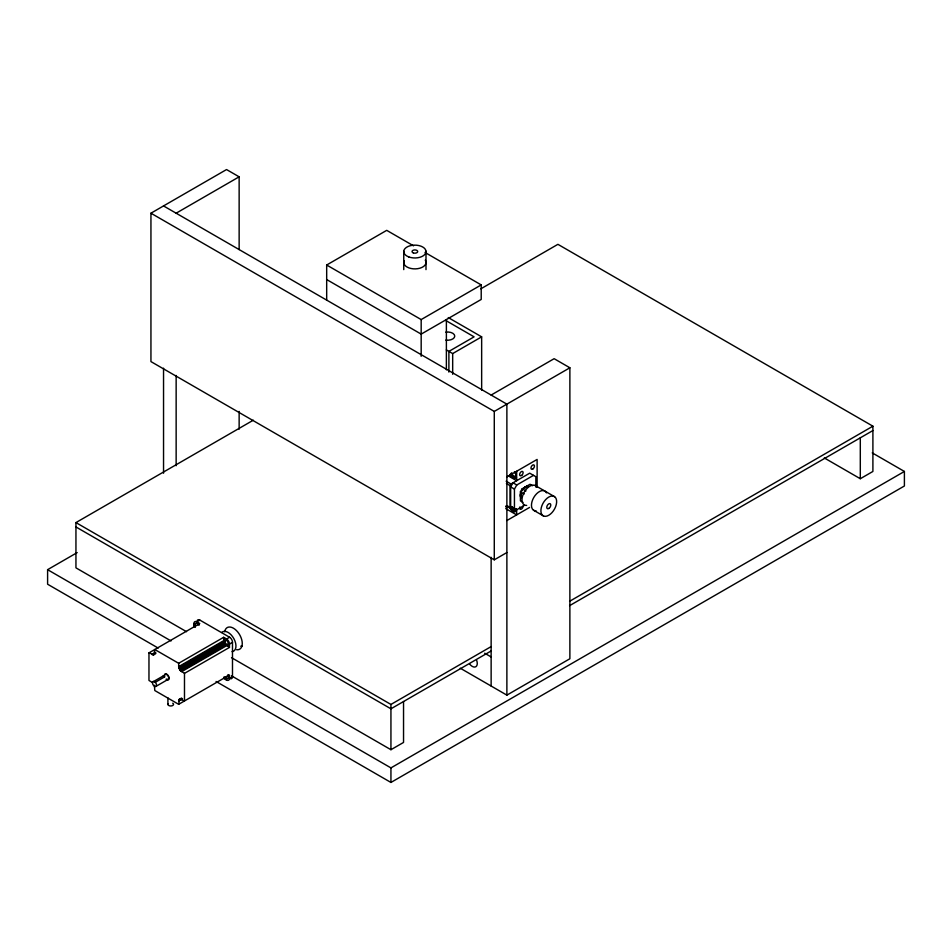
<?xml version="1.0" encoding="UTF-8"?>
<svg xmlns="http://www.w3.org/2000/svg" width="952" height="952" viewBox="0 0 952 952"><rect width="100%" height="100%" fill="white"/><g stroke="black" fill="none" stroke-linecap="round" stroke-linejoin="round"><path stroke-width="1.43" d="M154.403 685.261L154.783 690.521L178.667 704.313L179.511 699.066L184.486 700.946L184.486 673.373L229.468 647.408L229.468 644.052A4.117 2.38 60 0 0 226.552 639.006L223.637 637.316L178.667 663.294L154.783 649.502L153.938 654.75L148.964 652.87L148.964 680.442L152.629 682.667M510.034 508.178L510.034 485.627L510.974 483.985L529.717 473.168L535.857 476.714L535.857 487.091M524.504 505.274L516.805 509.713L510.665 506.166L510.665 486.9L513.021 482.807L516.805 484.984L533.501 475.345M514.437 508.356L514.437 489.078L516.805 484.984M522.945 502.358L520.423 500.895L520.423 491.803L522.16 488.804L530.038 484.259L532.549 485.71M506.88 552.541L494.278 559.824L150.94 361.593L150.94 213.2L226.54 169.551L239.142 176.822L239.142 249.567M176.144 213.2L239.142 176.822M326.679 300.225L326.679 265.013L386.714 230.348L413.537 245.83M326.679 265.013L421.177 319.575L481.212 284.91L481.212 299.452L421.177 334.116L326.679 279.555M186.521 631.688L75.946 567.856L75.946 522.588L253.315 420.189M480.796 288.849L557.908 244.331L872.901 426.187L872.901 471.454L860.299 478.725L824.301 457.948M158.187 648.074L47.6 584.219L47.6 569.677L77.195 552.588M446.333 349.908L452.676 353.573L481.652 336.841L481.652 390.094M491.137 395.056L554.135 358.69L569.879 367.781L569.879 658.748L506.88 695.127L460.244 668.197M150.94 213.2L494.278 411.419L569.879 367.781M178.667 704.313L229.468 674.98L229.468 678.336A4.117 2.38 60 0 0 232.49 676.598L232.49 642.303A4.117 2.38 60 0 0 229.575 637.257L199.884 620.109L196.85 621.858L199.765 623.536L148.964 652.87M151.88 654.548L155.735 652.322M152.629 654.869L155.2 653.393M153.331 654.94L155.902 653.453M506.88 476.892L537.118 459.435L537.118 487.079M184.486 673.373L180.118 670.41L178.667 666.65L223.637 640.684A4.117 2.38 60 0 1 226.552 639.006L229.575 637.257M153.736 681.418L163.185 675.968L164.696 676.836L155.259 682.287L153.498 681.394A2.832 1.63 60 0 0 152.855 684.345A2.832 1.63 60 0 0 155.783 686.475A2.832 1.63 60 0 0 155.914 683.155L155.259 682.287M178.762 667.578L223.744 641.612L223.637 637.316M179.047 668.566L224.029 642.588L223.744 641.612M179.511 669.518L224.493 643.552L229.468 647.408M180.118 670.41L225.1 644.433M180.82 671.148L225.802 645.182M155.914 686.416L168.135 679.359M181.57 671.696L226.552 645.73A4.117 2.38 60 0 0 229.468 644.052L232.49 642.303M179.047 699.494L181.618 698.006M178.762 700.136L181.332 698.649M513.021 507.535L510.974 508.713L506.131 505.917M178.667 700.946L182.522 698.72M229.468 678.336L232.49 676.598M506.88 520.542L529.562 507.44M75.946 522.588L390.939 704.444L491.184 646.563M569.582 601.307L872.901 426.187M491.184 650.93L390.939 708.812L75.946 526.956M569.582 605.662L872.901 430.554M231.514 657.665L390.939 749.712L403.541 742.441L403.541 701.529M231.491 675.837L390.939 767.895L904.4 471.454L904.4 485.996L390.939 782.449L216.056 681.477M872.258 452.89L904.4 471.454M425.02 252.47L481.212 284.91M448.273 317.575L481.652 336.841M445.81 320.515L474.096 336.841L448.892 351.395L448.892 372.101M163.542 205.929L506.88 404.148L506.88 695.127M535.143 485.46L554.623 496.706A11.138 6.426 -60 0 1 550.411 514.116A11.138 6.426 -60 0 1 541.283 507.69A11.138 6.426 -60 0 1 554.623 496.706M508.166 475.822L516.65 480.712L516.65 471.252M522.16 488.804L525.944 490.982M506.131 481.188L510.974 483.985M506.393 483.521L510.034 485.627M520.423 491.803L524.207 493.993M510.665 486.9L514.437 489.078M533.477 510.177L543.509 515.972M505.738 508.606L516.65 514.901L516.65 509.498M484.699 653.215L491.137 656.939M47.6 569.677L171.051 640.946M223.637 678.336L226.552 680.026M163.185 675.968L164.696 676.836M224.029 642.588L224.493 643.552M860.299 437.825L860.299 478.725M494.278 411.419L494.278 559.824M491.137 557.313L491.137 686.035M452.676 353.573L452.676 374.279M446.381 319.575L446.381 369.816M425.996 251.221L425.996 269.618M421.177 319.575L421.177 356.286M403.755 251.221L403.755 269.618M390.939 704.444L390.939 749.712M390.939 767.895L390.939 782.449M239.142 411.395L239.142 429.209M193.946 623.536L193.946 626.904M178.667 663.294L178.667 666.65M176.144 375.457L176.144 465.707M167.909 697.887L167.909 704.492M163.542 368.186L163.542 473.227M224.72 631.771A12.483 7.211 60 0 1 239 633.687A12.483 7.211 60 0 1 236.608 649.74M445.786 332.141A7.128 4.117 0 0 1 454.758 336.115A7.128 4.117 0 0 1 445.786 340.09M425.27 260.158A11.138 6.426 0 0 1 415.465 268.88A11.138 6.426 0 0 1 404.124 260.8M526.67 505.417A11.138 6.426 -60 0 1 524.028 492.553A11.138 6.426 -60 0 1 536.69 486.781M536.119 510.867A11.138 6.426 -60 0 1 533.763 497.503A11.138 6.426 -60 0 1 546.519 492.862M514.52 471.811A4.677 2.701 60 0 1 515.21 478.213A4.677 2.701 60 0 1 509.998 474.417M523.1 506.083A2.451 1.416 -60 0 1 520.923 509.272A2.451 1.416 -60 0 1 519.875 506.952M521.327 497.944A6.688 3.856 -60 0 1 521.327 491.529M521.636 490.911A6.688 3.856 -60 0 1 521.993 490.304M523.231 488.662A6.688 3.856 -60 0 1 527.932 486.52M521.149 497.432A6.688 3.856 -60 0 1 521.149 492.993M523.54 488.84A6.688 3.856 -60 0 1 524.005 488.364M524.481 487.948A6.688 3.856 -60 0 1 527.824 486.627M516.103 508.701A4.677 2.701 60 0 1 514.056 511.878A4.677 2.701 60 0 1 509.998 507.88M509.844 507.44A4.677 2.701 60 0 1 509.725 506.988M507.821 505.893A4.677 2.701 60 0 1 506.024 507.166M514.449 471.74A2.892 1.666 60 0 1 515.829 475.191A2.892 1.666 60 0 1 513.735 475.94A2.892 1.666 60 0 1 511.771 472.692M515.758 508.939A2.892 1.666 60 0 1 513.913 509.51A2.892 1.666 60 0 1 511.938 506.964M516.484 477.404A4.677 2.701 60 0 1 510.796 473.43M516.27 472.478A4.677 2.701 60 0 1 516.484 472.918M516.484 510.867A4.677 2.701 60 0 1 511.141 507.785M507.832 506.464A4.677 2.701 60 0 1 505.964 506.357M521.101 498.146A7.128 4.117 -60 0 1 521.101 492.327M521.72 490.982A7.128 4.117 -60 0 1 522.089 490.339M523.41 488.578A7.128 4.117 -60 0 1 527.991 486.222M521.16 497.134A7.128 4.117 -60 0 1 521.16 494.719M525.052 487.995A7.128 4.117 -60 0 1 526.099 487.257M526.623 486.984A7.128 4.117 -60 0 1 527.658 486.639M476.595 660.176A7.128 4.117 60 0 1 475.798 666.745A7.128 4.117 60 0 1 469.717 664.151M221.721 632.473A11.138 6.426 60 0 1 233.942 638.792A11.138 6.426 60 0 1 232.026 651.644M242.165 646.063A11.138 6.426 60 0 1 240.737 646.194M197.064 620.978A4.117 2.38 60 0 1 199.884 620.109M198.492 623.596A2.261 1.309 60 0 1 198.337 623.06M195.398 627.297A4.117 2.38 60 0 1 194.791 621.656A4.117 2.38 60 0 1 199.373 625M228.016 674.587A4.117 2.38 60 0 1 228.611 680.228A4.117 2.38 60 0 1 224.029 676.884M195.719 625.869A2.261 1.309 60 0 1 195.886 623.191A2.261 1.309 60 0 1 198.242 625.095M227.35 675.515A2.261 1.309 60 0 1 227.683 678.621A2.261 1.309 60 0 1 225.172 676.777M164.791 675.194A2.832 1.63 60 0 1 167.076 674.837A2.832 1.63 60 0 1 168.718 678.264A2.832 1.63 60 0 1 166.731 679.216M164.327 675.527A3.391 1.963 60 0 1 166.933 674.266A3.391 1.963 60 0 1 169.087 678.752A3.391 1.963 60 0 1 166.1 679.228M172.728 703.195A2.832 1.63 0 0 1 171.455 705.92A2.832 1.63 0 0 1 167.992 703.921M408.813 256.945A11.138 6.426 0 0 0 425.996 251.887A11.138 6.426 0 0 0 409.824 245.83A11.138 6.426 0 0 0 408.813 256.945M413.335 252.923A2.832 1.63 0 0 0 417.702 251.637A2.832 1.63 0 0 0 413.596 250.102A2.832 1.63 0 0 0 413.335 252.923M549.197 508.19A2.832 1.63 -60 0 0 550.256 503.763A2.832 1.63 -60 0 0 546.876 506.559A2.832 1.63 -60 0 0 549.197 508.19M521.732 475.369A2.451 1.416 -60 0 0 522.66 471.537A2.451 1.416 -60 0 0 519.721 473.953A2.451 1.416 -60 0 0 521.732 475.369M533.072 468.824A2.451 1.416 -60 0 0 534.001 464.993A2.451 1.416 -60 0 0 531.061 467.408A2.451 1.416 -60 0 0 533.072 468.824M224.958 641.446A2.261 1.309 60 0 0 227.35 644.433A2.261 1.309 60 0 0 227.35 641.231A2.261 1.309 60 0 0 224.958 641.446"/></g></svg>
